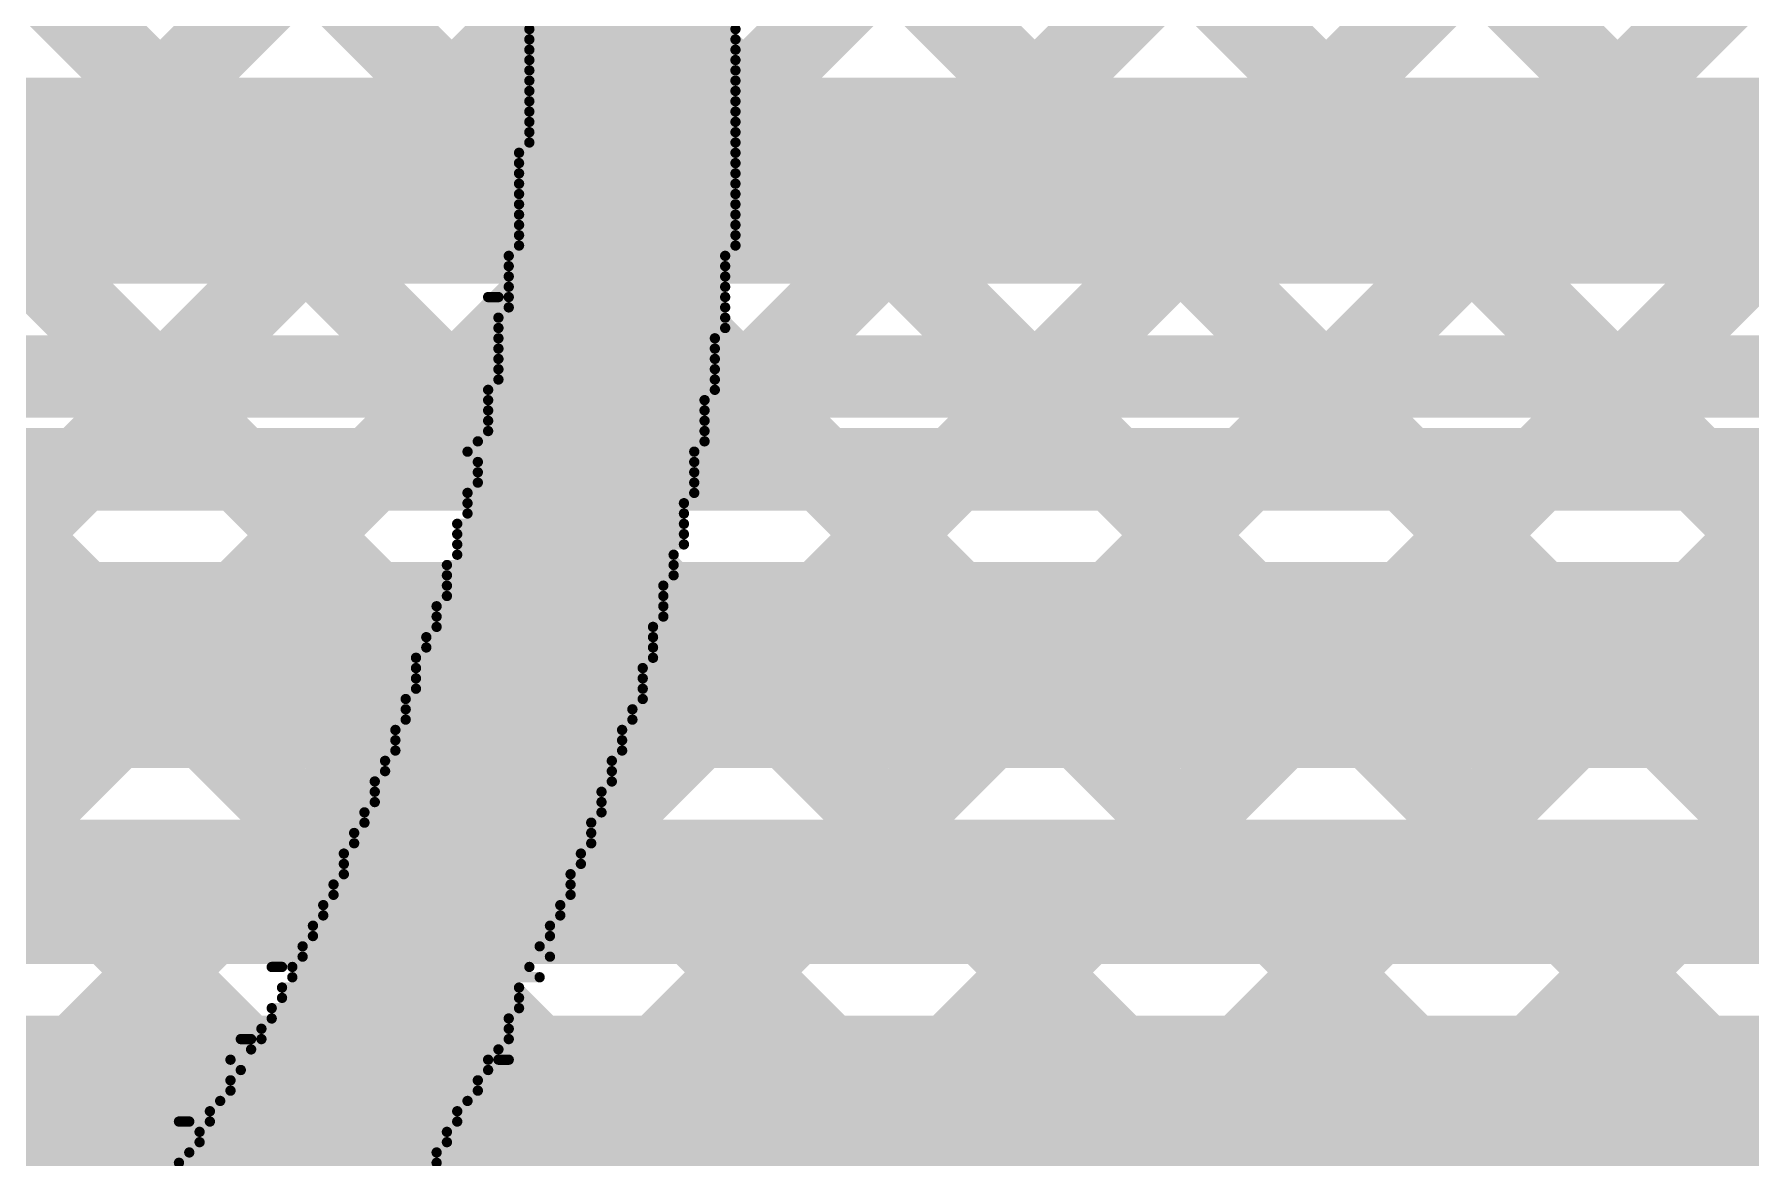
# Model space of a CAD drawing. Header units: millimetres. Extents: x -0.08 to 7.12, y -0.08 to 3.98.
# Drawn here: x 3.8312 to 3.9977, y 2.4042 to 2.5132 of the extents above; entities that cross this region are included whole.
import ezdxf

# ---------------------------------------------------------------- set-up
doc = ezdxf.new("R2010")
doc.units = ezdxf.units.MM
doc.header["$MEASUREMENT"] = 0
for name, color, linetype in [('BottomLayer', 5, 'Continuous'), ('BottomOverlay', 54, 'Continuous'), ('TopLayer', 1, 'Continuous')]:
    doc.layers.add(name, color=color, linetype=linetype)

msp = doc.modelspace()

# ---------------------------------------------------------------- linework, layer by layer
at = {"layer": 'BottomLayer', "const_width": 0.008}
for points in [[(3.66909, 2.59651), (3.85428, 2.41132)], [(3.69737, 2.59651), (3.88256, 2.41132)], [(3.72566, 2.59651), (3.91085, 2.41132)], [(3.74771, 2.41132), (3.93289, 2.59651)], [(3.75394, 2.59651), (3.93913, 2.41132)], [(3.77599, 2.41132), (3.96118, 2.59651)], [(3.78223, 2.59651), (3.96741, 2.41132)], [(3.80428, 2.41132), (3.98946, 2.59651)], [(3.81051, 2.59651), (3.9957, 2.41132)], [(3.83256, 2.41132), (4.01775, 2.59651)], [(3.8388, 2.59651), (4.02398, 2.41132)], [(3.86084, 2.41132), (4.04603, 2.59651)], [(3.86708, 2.59651), (4.05227, 2.41132)], [(3.88913, 2.41132), (4.07432, 2.59651)], [(3.89536, 2.59651), (4.08055, 2.41132)], [(3.91741, 2.41132), (4.1026, 2.59651)], [(3.9457, 2.41132), (4.13088, 2.59651)], [(3.97398, 2.41132), (4.15917, 2.59651)], [(3.45956, 2.41132), (4.59563, 2.41132)]]:
    msp.add_lwpolyline(points, dxfattribs=at)
at = {"layer": 'BottomLayer', "const_width": 0.004}
for points in [[(3.83056, 2.41132, 1), (3.83456, 2.41132, 1)], [(3.85228, 2.41132, 1), (3.85628, 2.41132, 1)], [(3.85884, 2.41132, 1), (3.86284, 2.41132, 1)], [(3.88056, 2.41132, 1), (3.88456, 2.41132, 1)], [(3.88713, 2.41132, 1), (3.89113, 2.41132, 1)], [(3.90885, 2.41132, 1), (3.91285, 2.41132, 1)], [(3.91541, 2.41132, 1), (3.91941, 2.41132, 1)], [(3.93713, 2.41132, 1), (3.94113, 2.41132, 1)], [(3.9437, 2.41132, 1), (3.9477, 2.41132, 1)], [(3.96541, 2.41132, 1), (3.96941, 2.41132, 1)], [(3.97198, 2.41132, 1), (3.97598, 2.41132, 1)], [(3.9937, 2.41132, 1), (3.9977, 2.41132, 1)]]:
    msp.add_lwpolyline(points, format="xyb", close=True, dxfattribs=at)
at = {"layer": 'BottomOverlay', "const_width": 0.001}
for points in [[(3.87924, 2.51371), (3.89924, 2.51371)], [(3.87924, 2.51271), (3.89924, 2.51271)], [(3.87924, 2.51171), (3.89924, 2.51171)], [(3.87924, 2.51071), (3.89924, 2.51071)], [(3.87924, 2.50971), (3.89924, 2.50971)], [(3.87924, 2.50871), (3.89924, 2.50871)], [(3.87924, 2.50771), (3.89924, 2.50771)], [(3.87924, 2.50671), (3.89924, 2.50671)], [(3.87924, 2.50571), (3.89924, 2.50571)], [(3.87924, 2.50471), (3.89924, 2.50471)], [(3.87924, 2.50371), (3.89924, 2.50371)], [(3.87924, 2.50271), (3.89924, 2.50271)], [(3.87824, 2.50171), (3.89924, 2.50171)], [(3.87824, 2.50071), (3.89924, 2.50071)], [(3.87824, 2.49971), (3.89924, 2.49971)], [(3.87824, 2.49871), (3.89924, 2.49871)], [(3.87824, 2.49771), (3.89924, 2.49771)], [(3.87824, 2.49671), (3.89924, 2.49671)], [(3.87824, 2.49571), (3.89924, 2.49571)], [(3.87824, 2.49471), (3.89924, 2.49471)], [(3.87824, 2.49371), (3.89924, 2.49371)], [(3.87824, 2.49271), (3.89924, 2.49271)], [(3.87724, 2.49171), (3.89824, 2.49171)], [(3.87724, 2.49071), (3.89824, 2.49071)], [(3.87724, 2.48971), (3.89824, 2.48971)], [(3.87524, 2.48771), (3.87624, 2.48771)], [(3.87724, 2.48871), (3.89824, 2.48871)], [(3.87724, 2.48771), (3.89824, 2.48771)], [(3.87724, 2.48671), (3.89824, 2.48671)], [(3.87624, 2.48571), (3.89824, 2.48571)], [(3.87624, 2.48471), (3.89824, 2.48471)], [(3.87624, 2.48371), (3.89724, 2.48371)], [(3.87624, 2.48271), (3.89724, 2.48271)], [(3.87624, 2.48171), (3.89724, 2.48171)], [(3.87624, 2.48071), (3.89724, 2.48071)], [(3.87624, 2.47971), (3.89724, 2.47971)], [(3.87524, 2.47871), (3.89724, 2.47871)], [(3.87524, 2.47771), (3.89624, 2.47771)], [(3.87524, 2.47671), (3.89624, 2.47671)], [(3.87524, 2.47571), (3.89624, 2.47571)], [(3.87524, 2.47471), (3.89624, 2.47471)], [(3.87324, 2.47271), (3.89524, 2.47271)], [(3.87424, 2.47371), (3.89624, 2.47371)], [(3.87424, 2.47171), (3.89524, 2.47171)], [(3.87424, 2.47071), (3.89524, 2.47071)], [(3.87424, 2.46971), (3.89524, 2.46971)], [(3.87324, 2.46871), (3.89524, 2.46871)], [(3.87324, 2.46771), (3.89424, 2.46771)], [(3.87324, 2.46671), (3.89424, 2.46671)], [(3.87224, 2.46571), (3.89424, 2.46571)], [(3.87224, 2.46471), (3.89424, 2.46471)], [(3.87224, 2.46371), (3.89424, 2.46371)], [(3.87224, 2.46271), (3.89324, 2.46271)], [(3.87124, 2.46171), (3.89324, 2.46171)], [(3.87124, 2.46071), (3.89324, 2.46071)], [(3.87124, 2.45971), (3.89224, 2.45971)], [(3.87124, 2.45871), (3.89224, 2.45871)], [(3.87024, 2.45771), (3.89224, 2.45771)], [(3.87024, 2.45671), (3.89224, 2.45671)], [(3.86924, 2.45471), (3.89124, 2.45471)], [(3.87024, 2.45571), (3.89124, 2.45571)], [(3.86924, 2.45371), (3.89124, 2.45371)], [(3.86824, 2.45271), (3.89124, 2.45271)], [(3.86824, 2.45171), (3.89024, 2.45171)], [(3.86824, 2.45071), (3.89024, 2.45071)], [(3.86824, 2.44971), (3.89024, 2.44971)], [(3.86724, 2.44871), (3.89024, 2.44871)], [(3.86724, 2.44771), (3.88924, 2.44771)], [(3.86724, 2.44671), (3.88924, 2.44671)], [(3.86624, 2.44571), (3.88824, 2.44571)], [(3.86624, 2.44471), (3.88824, 2.44471)], [(3.86624, 2.44371), (3.88824, 2.44371)], [(3.86524, 2.44271), (3.88724, 2.44271)], [(3.86524, 2.44171), (3.88724, 2.44171)], [(3.86424, 2.44071), (3.88724, 2.44071)], [(3.86424, 2.43971), (3.88624, 2.43971)], [(3.86424, 2.43871), (3.88624, 2.43871)], [(3.86324, 2.43771), (3.88624, 2.43771)], [(3.86324, 2.43671), (3.88524, 2.43671)], [(3.86224, 2.43571), (3.88524, 2.43571)], [(3.86224, 2.43471), (3.88524, 2.43471)], [(3.86124, 2.43371), (3.88424, 2.43371)], [(3.86124, 2.43271), (3.88424, 2.43271)], [(3.86124, 2.43171), (3.88324, 2.43171)], [(3.86024, 2.43071), (3.88324, 2.43071)], [(3.86024, 2.42971), (3.88324, 2.42971)], [(3.85924, 2.42871), (3.88224, 2.42871)], [(3.85824, 2.42671), (3.88124, 2.42671)], [(3.85924, 2.42771), (3.88224, 2.42771)], [(3.85724, 2.42471), (3.88024, 2.42471)], [(3.85824, 2.42571), (3.88124, 2.42571)], [(3.85724, 2.42371), (3.88124, 2.42371)], [(3.85424, 2.42271), (3.85524, 2.42271)], [(3.85624, 2.42271), (3.87924, 2.42271)], [(3.85624, 2.42171), (3.88024, 2.42171)], [(3.85524, 2.42071), (3.87824, 2.42071)], [(3.85524, 2.41971), (3.87824, 2.41971)], [(3.85424, 2.41871), (3.87824, 2.41871)], [(3.85324, 2.41671), (3.87724, 2.41671)], [(3.85424, 2.41771), (3.87724, 2.41771)], [(3.85124, 2.41571), (3.85224, 2.41571)], [(3.85224, 2.41471), (3.87624, 2.41471)], [(3.85324, 2.41571), (3.87724, 2.41571)], [(3.85024, 2.41371), (3.87524, 2.41371)], [(3.87624, 2.41371), (3.87724, 2.41371)], [(3.85024, 2.41171), (3.87424, 2.41171)], [(3.85124, 2.41271), (3.87524, 2.41271)], [(3.84924, 2.40971), (3.87324, 2.40971)], [(3.85024, 2.41071), (3.87424, 2.41071)], [(3.84824, 2.40871), (3.87224, 2.40871)], [(3.84524, 2.40771), (3.84624, 2.40771)], [(3.84724, 2.40671), (3.87124, 2.40671)], [(3.84824, 2.40771), (3.87224, 2.40771)], [(3.84624, 2.40471), (3.87024, 2.40471)], [(3.84724, 2.40571), (3.87124, 2.40571)], [(3.84524, 2.40371), (3.87024, 2.40371)]]:
    msp.add_lwpolyline(points, dxfattribs=at)
at = {"layer": 'BottomOverlay', "const_width": 0.0005}
for points in [[(3.87899, 2.51371, 1), (3.87949, 2.51371, 1)], [(3.87899, 2.51271, 1), (3.87949, 2.51271, 1)], [(3.89899, 2.51371, 1), (3.89949, 2.51371, 1)], [(3.89899, 2.51271, 1), (3.89949, 2.51271, 1)], [(3.87899, 2.51171, 1), (3.87949, 2.51171, 1)], [(3.89899, 2.51171, 1), (3.89949, 2.51171, 1)], [(3.87899, 2.51071, 1), (3.87949, 2.51071, 1)], [(3.87899, 2.50971, 1), (3.87949, 2.50971, 1)], [(3.89899, 2.51071, 1), (3.89949, 2.51071, 1)], [(3.89899, 2.50971, 1), (3.89949, 2.50971, 1)], [(3.87899, 2.50871, 1), (3.87949, 2.50871, 1)], [(3.87899, 2.50771, 1), (3.87949, 2.50771, 1)], [(3.89899, 2.50871, 1), (3.89949, 2.50871, 1)], [(3.89899, 2.50771, 1), (3.89949, 2.50771, 1)], [(3.87899, 2.50671, 1), (3.87949, 2.50671, 1)], [(3.89899, 2.50671, 1), (3.89949, 2.50671, 1)], [(3.87899, 2.50571, 1), (3.87949, 2.50571, 1)], [(3.87899, 2.50471, 1), (3.87949, 2.50471, 1)], [(3.89899, 2.50571, 1), (3.89949, 2.50571, 1)], [(3.89899, 2.50471, 1), (3.89949, 2.50471, 1)], [(3.87899, 2.50371, 1), (3.87949, 2.50371, 1)], [(3.87899, 2.50271, 1), (3.87949, 2.50271, 1)], [(3.89899, 2.50371, 1), (3.89949, 2.50371, 1)], [(3.89899, 2.50271, 1), (3.89949, 2.50271, 1)], [(3.87799, 2.50171, 1), (3.87849, 2.50171, 1)], [(3.89899, 2.50171, 1), (3.89949, 2.50171, 1)], [(3.87799, 2.50071, 1), (3.87849, 2.50071, 1)], [(3.87799, 2.49971, 1), (3.87849, 2.49971, 1)], [(3.89899, 2.50071, 1), (3.89949, 2.50071, 1)], [(3.89899, 2.49971, 1), (3.89949, 2.49971, 1)], [(3.87799, 2.49871, 1), (3.87849, 2.49871, 1)], [(3.87799, 2.49771, 1), (3.87849, 2.49771, 1)], [(3.89899, 2.49871, 1), (3.89949, 2.49871, 1)], [(3.89899, 2.49771, 1), (3.89949, 2.49771, 1)], [(3.87799, 2.49671, 1), (3.87849, 2.49671, 1)], [(3.89899, 2.49671, 1), (3.89949, 2.49671, 1)], [(3.87799, 2.49571, 1), (3.87849, 2.49571, 1)], [(3.87799, 2.49471, 1), (3.87849, 2.49471, 1)], [(3.89899, 2.49571, 1), (3.89949, 2.49571, 1)], [(3.89899, 2.49471, 1), (3.89949, 2.49471, 1)], [(3.87799, 2.49371, 1), (3.87849, 2.49371, 1)], [(3.87799, 2.49271, 1), (3.87849, 2.49271, 1)], [(3.89899, 2.49371, 1), (3.89949, 2.49371, 1)], [(3.89899, 2.49271, 1), (3.89949, 2.49271, 1)], [(3.87699, 2.49171, 1), (3.87749, 2.49171, 1)], [(3.89799, 2.49171, 1), (3.89849, 2.49171, 1)], [(3.87699, 2.49071, 1), (3.87749, 2.49071, 1)], [(3.87699, 2.48971, 1), (3.87749, 2.48971, 1)], [(3.89799, 2.49071, 1), (3.89849, 2.49071, 1)], [(3.89799, 2.48971, 1), (3.89849, 2.48971, 1)], [(3.87499, 2.48771, 1), (3.87549, 2.48771, 1)], [(3.87599, 2.48771, 1), (3.87649, 2.48771, 1)], [(3.87699, 2.48871, 1), (3.87749, 2.48871, 1)], [(3.87699, 2.48771, 1), (3.87749, 2.48771, 1)], [(3.89799, 2.48871, 1), (3.89849, 2.48871, 1)], [(3.89799, 2.48771, 1), (3.89849, 2.48771, 1)], [(3.87699, 2.48671, 1), (3.87749, 2.48671, 1)], [(3.89799, 2.48671, 1), (3.89849, 2.48671, 1)], [(3.87599, 2.48571, 1), (3.87649, 2.48571, 1)], [(3.87599, 2.48471, 1), (3.87649, 2.48471, 1)], [(3.89799, 2.48571, 1), (3.89849, 2.48571, 1)], [(3.89799, 2.48471, 1), (3.89849, 2.48471, 1)], [(3.87599, 2.48371, 1), (3.87649, 2.48371, 1)], [(3.87599, 2.48271, 1), (3.87649, 2.48271, 1)], [(3.89699, 2.48371, 1), (3.89749, 2.48371, 1)], [(3.89699, 2.48271, 1), (3.89749, 2.48271, 1)], [(3.87599, 2.48171, 1), (3.87649, 2.48171, 1)], [(3.89699, 2.48171, 1), (3.89749, 2.48171, 1)], [(3.87599, 2.48071, 1), (3.87649, 2.48071, 1)], [(3.87599, 2.47971, 1), (3.87649, 2.47971, 1)], [(3.89699, 2.48071, 1), (3.89749, 2.48071, 1)], [(3.89699, 2.47971, 1), (3.89749, 2.47971, 1)], [(3.87499, 2.47871, 1), (3.87549, 2.47871, 1)], [(3.87499, 2.47771, 1), (3.87549, 2.47771, 1)], [(3.89599, 2.47771, 1), (3.89649, 2.47771, 1)], [(3.89699, 2.47871, 1), (3.89749, 2.47871, 1)], [(3.87499, 2.47671, 1), (3.87549, 2.47671, 1)], [(3.89599, 2.47671, 1), (3.89649, 2.47671, 1)], [(3.87499, 2.47571, 1), (3.87549, 2.47571, 1)], [(3.87499, 2.47471, 1), (3.87549, 2.47471, 1)], [(3.89599, 2.47571, 1), (3.89649, 2.47571, 1)], [(3.89599, 2.47471, 1), (3.89649, 2.47471, 1)], [(3.87299, 2.47271, 1), (3.87349, 2.47271, 1)], [(3.87399, 2.47371, 1), (3.87449, 2.47371, 1)], [(3.89499, 2.47271, 1), (3.89549, 2.47271, 1)], [(3.89599, 2.47371, 1), (3.89649, 2.47371, 1)], [(3.87399, 2.47171, 1), (3.87449, 2.47171, 1)], [(3.89499, 2.47171, 1), (3.89549, 2.47171, 1)], [(3.87399, 2.47071, 1), (3.87449, 2.47071, 1)], [(3.87399, 2.46971, 1), (3.87449, 2.46971, 1)], [(3.89499, 2.47071, 1), (3.89549, 2.47071, 1)], [(3.89499, 2.46971, 1), (3.89549, 2.46971, 1)], [(3.87299, 2.46871, 1), (3.87349, 2.46871, 1)], [(3.87299, 2.46771, 1), (3.87349, 2.46771, 1)], [(3.89399, 2.46771, 1), (3.89449, 2.46771, 1)], [(3.89499, 2.46871, 1), (3.89549, 2.46871, 1)], [(3.87299, 2.46671, 1), (3.87349, 2.46671, 1)], [(3.89399, 2.46671, 1), (3.89449, 2.46671, 1)], [(3.87199, 2.46571, 1), (3.87249, 2.46571, 1)], [(3.87199, 2.46471, 1), (3.87249, 2.46471, 1)], [(3.89399, 2.46571, 1), (3.89449, 2.46571, 1)], [(3.89399, 2.46471, 1), (3.89449, 2.46471, 1)], [(3.87199, 2.46371, 1), (3.87249, 2.46371, 1)], [(3.87199, 2.46271, 1), (3.87249, 2.46271, 1)], [(3.89299, 2.46271, 1), (3.89349, 2.46271, 1)], [(3.89399, 2.46371, 1), (3.89449, 2.46371, 1)], [(3.87099, 2.46171, 1), (3.87149, 2.46171, 1)], [(3.89299, 2.46171, 1), (3.89349, 2.46171, 1)], [(3.87099, 2.46071, 1), (3.87149, 2.46071, 1)], [(3.87099, 2.45971, 1), (3.87149, 2.45971, 1)], [(3.89199, 2.45971, 1), (3.89249, 2.45971, 1)], [(3.89299, 2.46071, 1), (3.89349, 2.46071, 1)], [(3.87099, 2.45871, 1), (3.87149, 2.45871, 1)], [(3.89199, 2.45871, 1), (3.89249, 2.45871, 1)], [(3.86999, 2.45771, 1), (3.87049, 2.45771, 1)], [(3.86999, 2.45671, 1), (3.87049, 2.45671, 1)], [(3.89199, 2.45771, 1), (3.89249, 2.45771, 1)], [(3.89199, 2.45671, 1), (3.89249, 2.45671, 1)], [(3.86899, 2.45471, 1), (3.86949, 2.45471, 1)], [(3.86999, 2.45571, 1), (3.87049, 2.45571, 1)], [(3.89099, 2.45571, 1), (3.89149, 2.45571, 1)], [(3.89099, 2.45471, 1), (3.89149, 2.45471, 1)], [(3.86899, 2.45371, 1), (3.86949, 2.45371, 1)], [(3.89099, 2.45371, 1), (3.89149, 2.45371, 1)], [(3.86799, 2.45271, 1), (3.86849, 2.45271, 1)], [(3.86799, 2.45171, 1), (3.86849, 2.45171, 1)], [(3.88999, 2.45171, 1), (3.89049, 2.45171, 1)], [(3.89099, 2.45271, 1), (3.89149, 2.45271, 1)], [(3.86799, 2.45071, 1), (3.86849, 2.45071, 1)], [(3.86799, 2.44971, 1), (3.86849, 2.44971, 1)], [(3.88999, 2.45071, 1), (3.89049, 2.45071, 1)], [(3.88999, 2.44971, 1), (3.89049, 2.44971, 1)], [(3.86699, 2.44871, 1), (3.86749, 2.44871, 1)], [(3.88999, 2.44871, 1), (3.89049, 2.44871, 1)], [(3.86699, 2.44771, 1), (3.86749, 2.44771, 1)], [(3.86699, 2.44671, 1), (3.86749, 2.44671, 1)], [(3.88899, 2.44771, 1), (3.88949, 2.44771, 1)], [(3.88899, 2.44671, 1), (3.88949, 2.44671, 1)], [(3.86599, 2.44571, 1), (3.86649, 2.44571, 1)], [(3.86599, 2.44471, 1), (3.86649, 2.44471, 1)], [(3.88799, 2.44571, 1), (3.88849, 2.44571, 1)], [(3.88799, 2.44471, 1), (3.88849, 2.44471, 1)], [(3.86599, 2.44371, 1), (3.86649, 2.44371, 1)], [(3.88799, 2.44371, 1), (3.88849, 2.44371, 1)], [(3.86499, 2.44271, 1), (3.86549, 2.44271, 1)], [(3.86499, 2.44171, 1), (3.86549, 2.44171, 1)], [(3.88699, 2.44271, 1), (3.88749, 2.44271, 1)], [(3.88699, 2.44171, 1), (3.88749, 2.44171, 1)], [(3.86399, 2.44071, 1), (3.86449, 2.44071, 1)], [(3.86399, 2.43971, 1), (3.86449, 2.43971, 1)], [(3.88599, 2.43971, 1), (3.88649, 2.43971, 1)], [(3.88699, 2.44071, 1), (3.88749, 2.44071, 1)], [(3.86399, 2.43871, 1), (3.86449, 2.43871, 1)], [(3.88599, 2.43871, 1), (3.88649, 2.43871, 1)], [(3.86299, 2.43771, 1), (3.86349, 2.43771, 1)], [(3.86299, 2.43671, 1), (3.86349, 2.43671, 1)], [(3.88499, 2.43671, 1), (3.88549, 2.43671, 1)], [(3.88599, 2.43771, 1), (3.88649, 2.43771, 1)], [(3.86199, 2.43571, 1), (3.86249, 2.43571, 1)], [(3.86199, 2.43471, 1), (3.86249, 2.43471, 1)], [(3.88499, 2.43571, 1), (3.88549, 2.43571, 1)], [(3.88499, 2.43471, 1), (3.88549, 2.43471, 1)], [(3.86099, 2.43371, 1), (3.86149, 2.43371, 1)], [(3.88399, 2.43371, 1), (3.88449, 2.43371, 1)], [(3.86099, 2.43271, 1), (3.86149, 2.43271, 1)], [(3.86099, 2.43171, 1), (3.86149, 2.43171, 1)], [(3.88299, 2.43171, 1), (3.88349, 2.43171, 1)], [(3.88399, 2.43271, 1), (3.88449, 2.43271, 1)], [(3.85999, 2.43071, 1), (3.86049, 2.43071, 1)], [(3.85999, 2.42971, 1), (3.86049, 2.42971, 1)], [(3.88299, 2.43071, 1), (3.88349, 2.43071, 1)], [(3.88299, 2.42971, 1), (3.88349, 2.42971, 1)], [(3.85899, 2.42871, 1), (3.85949, 2.42871, 1)], [(3.88199, 2.42871, 1), (3.88249, 2.42871, 1)], [(3.85799, 2.42671, 1), (3.85849, 2.42671, 1)], [(3.85899, 2.42771, 1), (3.85949, 2.42771, 1)], [(3.88099, 2.42671, 1), (3.88149, 2.42671, 1)], [(3.88199, 2.42771, 1), (3.88249, 2.42771, 1)], [(3.85699, 2.42471, 1), (3.85749, 2.42471, 1)], [(3.85799, 2.42571, 1), (3.85849, 2.42571, 1)], [(3.87999, 2.42471, 1), (3.88049, 2.42471, 1)], [(3.88099, 2.42571, 1), (3.88149, 2.42571, 1)], [(3.85699, 2.42371, 1), (3.85749, 2.42371, 1)], [(3.88099, 2.42371, 1), (3.88149, 2.42371, 1)], [(3.85399, 2.42271, 1), (3.85449, 2.42271, 1)], [(3.85499, 2.42271, 1), (3.85549, 2.42271, 1)], [(3.85599, 2.42271, 1), (3.85649, 2.42271, 1)], [(3.85599, 2.42171, 1), (3.85649, 2.42171, 1)], [(3.87899, 2.42271, 1), (3.87949, 2.42271, 1)], [(3.87999, 2.42171, 1), (3.88049, 2.42171, 1)], [(3.85499, 2.42071, 1), (3.85549, 2.42071, 1)], [(3.85499, 2.41971, 1), (3.85549, 2.41971, 1)], [(3.87799, 2.42071, 1), (3.87849, 2.42071, 1)], [(3.87799, 2.41971, 1), (3.87849, 2.41971, 1)], [(3.85399, 2.41871, 1), (3.85449, 2.41871, 1)], [(3.87799, 2.41871, 1), (3.87849, 2.41871, 1)], [(3.85299, 2.41671, 1), (3.85349, 2.41671, 1)], [(3.85399, 2.41771, 1), (3.85449, 2.41771, 1)], [(3.87699, 2.41771, 1), (3.87749, 2.41771, 1)], [(3.87699, 2.41671, 1), (3.87749, 2.41671, 1)], [(3.85099, 2.41571, 1), (3.85149, 2.41571, 1)], [(3.85199, 2.41571, 1), (3.85249, 2.41571, 1)], [(3.85199, 2.41471, 1), (3.85249, 2.41471, 1)], [(3.85299, 2.41571, 1), (3.85349, 2.41571, 1)], [(3.87599, 2.41471, 1), (3.87649, 2.41471, 1)], [(3.87699, 2.41571, 1), (3.87749, 2.41571, 1)], [(3.84999, 2.41371, 1), (3.85049, 2.41371, 1)], [(3.87499, 2.41371, 1), (3.87549, 2.41371, 1)], [(3.87599, 2.41371, 1), (3.87649, 2.41371, 1)], [(3.87699, 2.41371, 1), (3.87749, 2.41371, 1)], [(3.84999, 2.41171, 1), (3.85049, 2.41171, 1)], [(3.85099, 2.41271, 1), (3.85149, 2.41271, 1)], [(3.87399, 2.41171, 1), (3.87449, 2.41171, 1)], [(3.87499, 2.41271, 1), (3.87549, 2.41271, 1)], [(3.84899, 2.40971, 1), (3.84949, 2.40971, 1)], [(3.84999, 2.41071, 1), (3.85049, 2.41071, 1)], [(3.87299, 2.40971, 1), (3.87349, 2.40971, 1)], [(3.87399, 2.41071, 1), (3.87449, 2.41071, 1)], [(3.84799, 2.40871, 1), (3.84849, 2.40871, 1)], [(3.87199, 2.40871, 1), (3.87249, 2.40871, 1)], [(3.84499, 2.40771, 1), (3.84549, 2.40771, 1)], [(3.84599, 2.40771, 1), (3.84649, 2.40771, 1)], [(3.84699, 2.40671, 1), (3.84749, 2.40671, 1)], [(3.84799, 2.40771, 1), (3.84849, 2.40771, 1)], [(3.87099, 2.40671, 1), (3.87149, 2.40671, 1)], [(3.87199, 2.40771, 1), (3.87249, 2.40771, 1)], [(3.84599, 2.40471, 1), (3.84649, 2.40471, 1)], [(3.84699, 2.40571, 1), (3.84749, 2.40571, 1)], [(3.86999, 2.40471, 1), (3.87049, 2.40471, 1)], [(3.87099, 2.40571, 1), (3.87149, 2.40571, 1)], [(3.84499, 2.40371, 1), (3.84549, 2.40371, 1)], [(3.86999, 2.40371, 1), (3.87049, 2.40371, 1)]]:
    msp.add_lwpolyline(points, format="xyb", close=True, dxfattribs=at)
at = {"layer": 'TopLayer'}
for points, const_width in [([(2.588, 2.499), (4.087, 2.499)], 0.02), ([(2.59587, 2.48), (4.087, 2.48)], 0.008), ([(3.83567, 2.471), (3.84467, 2.48)], 0.008), ([(3.84216, 2.48), (3.85116, 2.471)], 0.008), ([(3.86396, 2.471), (3.87296, 2.48)], 0.008), ([(3.87045, 2.48), (3.87945, 2.471)], 0.008), ([(3.89224, 2.471), (3.90124, 2.48)], 0.008), ([(3.89873, 2.48), (3.90773, 2.471)], 0.008), ([(3.92053, 2.471), (3.92953, 2.48)], 0.008), ([(3.92702, 2.48), (3.93602, 2.471)], 0.008), ([(3.94881, 2.471), (3.95781, 2.48)], 0.008), ([(3.9553, 2.48), (3.9643, 2.471)], 0.008), ([(3.97709, 2.471), (3.98609, 2.48)], 0.008), ([(3.98359, 2.48), (3.99259, 2.471)], 0.008), ([(3.185, 2.471), (4.08036, 2.471)], 0.008), ([(3.185, 2.452), (4.08823, 2.452)], 0.02), ([(3.19287, 2.433), (4.08823, 2.433)], 0.008), ([(3.8326, 2.433), (3.8386, 2.427)], 0.008), ([(3.84824, 2.427), (3.85424, 2.433)], 0.008), ([(3.86088, 2.433), (3.86688, 2.427)], 0.008), ([(3.87653, 2.427), (3.88253, 2.433)], 0.008), ([(3.88916, 2.433), (3.89516, 2.427)], 0.008), ([(3.90481, 2.427), (3.91081, 2.433)], 0.008), ([(3.91745, 2.433), (3.92345, 2.427)], 0.008), ([(3.93309, 2.427), (3.93909, 2.433)], 0.008), ([(3.94573, 2.433), (3.95173, 2.427)], 0.008), ([(3.96138, 2.427), (3.96738, 2.433)], 0.008), ([(3.97402, 2.433), (3.98002, 2.427)], 0.008), ([(3.98966, 2.427), (3.99566, 2.433)], 0.008), ([(3.777, 2.427), (4.08713, 2.427)], 0.008), ([(3.777, 2.408), (4.095, 2.408)], 0.02)]:
    msp.add_lwpolyline(points, dxfattribs=dict(at, const_width=const_width))
at = {"layer": 'TopLayer', "const_width": 0.004}
for points in [[(3.84016, 2.48, 1), (3.84416, 2.48, 1)], [(3.84267, 2.48, 1), (3.84667, 2.48, 1)], [(3.86845, 2.48, 1), (3.87245, 2.48, 1)], [(3.87096, 2.48, 1), (3.87496, 2.48, 1)], [(3.89673, 2.48, 1), (3.90073, 2.48, 1)], [(3.89924, 2.48, 1), (3.90324, 2.48, 1)], [(3.92502, 2.48, 1), (3.92902, 2.48, 1)], [(3.92753, 2.48, 1), (3.93153, 2.48, 1)], [(3.9533, 2.48, 1), (3.9573, 2.48, 1)], [(3.95581, 2.48, 1), (3.95981, 2.48, 1)], [(3.98159, 2.48, 1), (3.98559, 2.48, 1)], [(3.98409, 2.48, 1), (3.98809, 2.48, 1)], [(3.83367, 2.471, 1), (3.83767, 2.471, 1)], [(3.84916, 2.471, 1), (3.85316, 2.471, 1)], [(3.86196, 2.471, 1), (3.86596, 2.471, 1)], [(3.87745, 2.471, 1), (3.88145, 2.471, 1)], [(3.89024, 2.471, 1), (3.89424, 2.471, 1)], [(3.90573, 2.471, 1), (3.90973, 2.471, 1)], [(3.91853, 2.471, 1), (3.92253, 2.471, 1)], [(3.93402, 2.471, 1), (3.93802, 2.471, 1)], [(3.94681, 2.471, 1), (3.95081, 2.471, 1)], [(3.9623, 2.471, 1), (3.9663, 2.471, 1)], [(3.97509, 2.471, 1), (3.97909, 2.471, 1)], [(3.99059, 2.471, 1), (3.99459, 2.471, 1)], [(3.8306, 2.433, 1), (3.8346, 2.433, 1)], [(3.85224, 2.433, 1), (3.85624, 2.433, 1)], [(3.85888, 2.433, 1), (3.86288, 2.433, 1)], [(3.88053, 2.433, 1), (3.88453, 2.433, 1)], [(3.88716, 2.433, 1), (3.89116, 2.433, 1)], [(3.90881, 2.433, 1), (3.91281, 2.433, 1)], [(3.91545, 2.433, 1), (3.91945, 2.433, 1)], [(3.93709, 2.433, 1), (3.94109, 2.433, 1)], [(3.94373, 2.433, 1), (3.94773, 2.433, 1)], [(3.96538, 2.433, 1), (3.96938, 2.433, 1)], [(3.97202, 2.433, 1), (3.97602, 2.433, 1)], [(3.99366, 2.433, 1), (3.99766, 2.433, 1)], [(3.8366, 2.427, 1), (3.8406, 2.427, 1)], [(3.84624, 2.427, 1), (3.85024, 2.427, 1)], [(3.86488, 2.427, 1), (3.86888, 2.427, 1)], [(3.87453, 2.427, 1), (3.87853, 2.427, 1)], [(3.89316, 2.427, 1), (3.89716, 2.427, 1)], [(3.90281, 2.427, 1), (3.90681, 2.427, 1)], [(3.92145, 2.427, 1), (3.92545, 2.427, 1)], [(3.93109, 2.427, 1), (3.93509, 2.427, 1)], [(3.94973, 2.427, 1), (3.95373, 2.427, 1)], [(3.95938, 2.427, 1), (3.96338, 2.427, 1)], [(3.97802, 2.427, 1), (3.98202, 2.427, 1)], [(3.98766, 2.427, 1), (3.99166, 2.427, 1)]]:
    msp.add_lwpolyline(points, format="xyb", close=True, dxfattribs=at)

doc.saveas('drawing.dxf')
